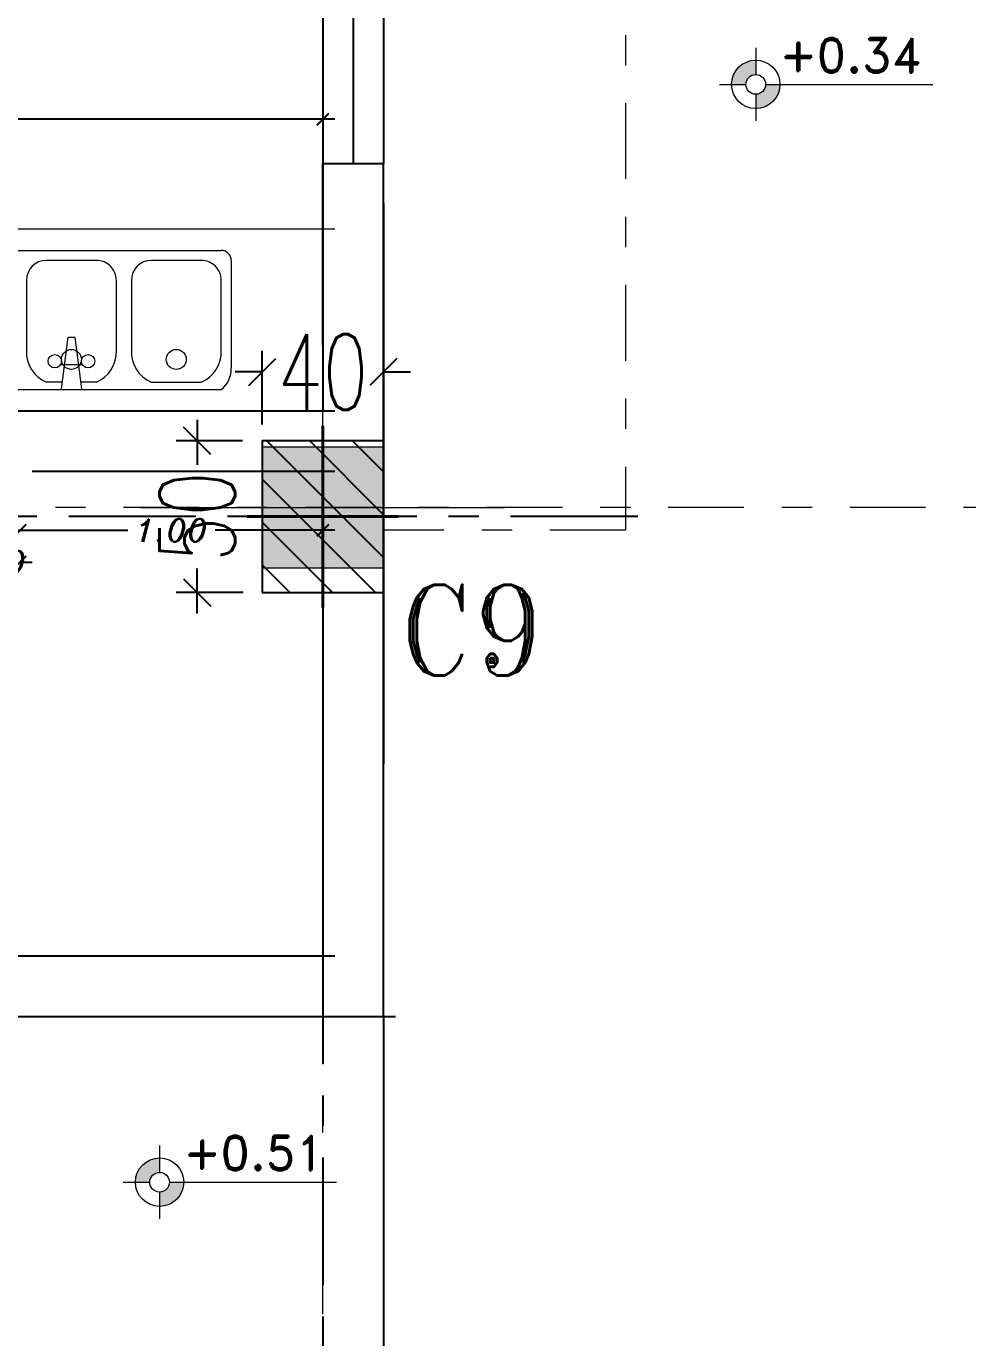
# Model space of a CAD drawing. Header units: metres. Extents: x 294 to 1101, y -498 to -355.
# Drawn here: x 511.549 to 514.66, y -393.914 to -389.583 of the extents above; entities that cross this region are included whole.
import ezdxf
from ezdxf.enums import TextEntityAlignment as Align

# ---------------------------------------------------------------- set-up
doc = ezdxf.new("R2010")
doc.units = ezdxf.units.M
doc.linetypes.add('ACAD_ISO10W100', pattern=[18, 12, -3, 0, -3])
doc.linetypes.add('DASHDOT2', pattern=[0.5, 0.25, -0.125, 0, -0.125])
for name, color, linetype in [('001-axis', 1, 'Continuous'), ('dim', 156, 'Continuous'), ('DIME', 2, 'Continuous'), ('EM_COLUMN', 4, 'Continuous'), ('hatch', 26, 'Continuous'), ('stair', 142, 'Continuous'), ('text', 3, 'Continuous'), ('win', 206, 'Continuous')]:
    doc.layers.add(name, color=color, linetype=linetype)
for name, color, linetype, lineweight in [('2', 2, 'Continuous', 13), ('axe', 12, 'DASHDOT2', 9), ('clumn', 40, 'Continuous', 13), ('COLUMNS', 24, 'Continuous', 40), ('D', 2, 'Continuous', 13), ('fur', 251, 'Continuous', 9), ('roof', 16, 'DASHDOT2', 18), ('wall', 7, 'Continuous', 25)]:
    doc.layers.add(name, color=color, linetype=linetype, lineweight=lineweight)
doc.styles.add('ITALICC', font='italicc')
doc.styles.add('ROMAND', font='romand.shx', dxfattribs={"height": 0.2})
doc.styles.add('ROMANT', font='romant')
doc.styles.add('simplex', font='simplex.shx', dxfattribs={"width": 0.7})
doc.styles.add('verdana', font='verdana.ttf', dxfattribs={"width": 0.9})
doc.dimstyles.new('100', dxfattribs={"dimscale": 0, "dimtxt": 0.5, "dimasz": 0.09, "dimexe": 0.07, "dimexo": 0, "dimgap": 0.09, "dimtad": 1, "dimdec": 0, "dimlfac": 100, "dimrnd": 0.5, "dimzin": 12, "dimdsep": 46, "dimtxsty": 'verdana', "dimblk": 'OBLIQUE', "dimcen": 0, "dimdle": 0.07, "dimaunit": 1, "dimazin": 2, "dimtfac": 1, "dimtdec": 0, "dimtix": 1, "dimtofl": 0, "dimtmove": 1, "dimatfit": 2, "dimldrblk": 'OBLIQUE', "dimfxl": 0.1, "dimtolj": 1, "dimtzin": 0, "dimarcsym": 0})
doc.dimstyles.new('dim200', dxfattribs={"dimscale": 0.4, "dimtxt": 0.1885, "dimasz": 0.1, "dimexe": 0.15, "dimexo": 0.25, "dimgap": 0.07, "dimtad": 0, "dimzin": 0, "dimdsep": 46, "dimtxsty": 'ITALICC', "dimblk": 'ARCHTICK', "dimcen": 0.09, "dimdle": 0.1, "dimse1": 1, "dimse2": 1, "dimclrd": 211, "dimclrt": 3, "dimadec": 0, "dimazin": 0, "dimtfac": 1, "dimtix": 1, "dimtofl": 0, "dimtmove": 0, "dimatfit": 3, "dimldrblk": 'ARCHTICK', "dimfxl": 1, "dimtolj": 1, "dimtzin": 0, "dimlwd": 25, "dimarcsym": 0})

# ---------------------------------------------------------------- blocks, each defined once
blk = doc.blocks.new('RTV')
at = {"layer": 'fur'}
for p, q in [((689.3739, -61.5263), (689.7287, -61.5263)), ((689.3019, -62.5493), (689.3019, -61.5593)), ((689.6627, -61.5593), (689.4317, -61.5593)), ((689.7617, -61.5593), (689.7617, -62.5493)), ((689.3267, -61.6253), (689.3267, -61.7903)), ((689.7287, -61.7903), (689.7287, -61.6253)), ((689.4317, -61.8563), (689.6627, -61.8563)), ((689.6627, -61.9058), (689.4317, -61.9058)), ((689.3267, -62.0249), (689.3267, -61.9718)), ((689.7287, -62.1368), (689.7287, -61.9718)), ((689.3047, -62.0213), (689.4757, -62.0433)), ((689.3849, -62.0213), (689.3849, -62.0873)), ((689.4757, -62.0433), (689.4757, -62.0653)), ((689.4757, -62.0653), (689.3047, -62.0873)), ((689.3267, -62.1368), (689.3267, -62.0836)), ((689.4317, -62.2028), (689.6627, -62.2028)), ((689.6627, -62.2523), (689.4317, -62.2523)), ((689.3267, -62.3183), (689.3267, -62.4833)), ((689.7287, -62.4833), (689.7287, -62.3183)), ((689.4317, -62.5493), (689.6627, -62.5493)), ((689.7287, -62.5823), (689.3739, -62.5823))]:
    blk.add_line(p, q, dxfattribs=at)
for centre, radius in [((689.4017, -61.7078), 0.033), ((689.3959, -61.9993), 0.022), ((689.4017, -62.0543), 0.033), ((689.3959, -62.1093), 0.022), ((689.4017, -62.4008), 0.033)]:
    blk.add_circle(centre, radius, dxfattribs=at)
for centre, radius, start, end in [((689.3697, -61.6121), 0.0859, 87.1914, 142.0645), ((689.7287, -61.5593), 0.033, 0, 90), ((689.4269, -61.6683), 0.1091, 87.5241, 156.7877), ((689.6627, -61.6253), 0.066, 0, 90), ((689.4269, -61.7473), 0.1091, 203.2123, 272.4759), ((689.6627, -61.7903), 0.066, 270, 0), ((689.4269, -62.0148), 0.1091, 87.5241, 156.7877), ((689.6627, -61.9718), 0.066, 0, 90), ((689.4269, -62.0938), 0.1091, 203.2123, 272.4759), ((689.6627, -62.1368), 0.066, 270, 0), ((689.4269, -62.3613), 0.1091, 87.5241, 156.7877), ((689.6627, -62.3183), 0.066, 0, 90), ((689.4269, -62.4403), 0.1091, 203.2123, 272.4759), ((689.6627, -62.4833), 0.066, 270, 0), ((689.3697, -62.4964), 0.0859, 217.9355, 272.8086), ((689.7287, -62.5493), 0.033, 270, 0)]:
    blk.add_arc(centre, radius, start, end, dxfattribs=at)
blk = doc.blocks.new('A$C6C9229B2')
at = {"layer": 'dim'}
h = blk.add_hatch(color=256, dxfattribs=at)
h.paths.add_polyline_path([(0.294, 0.376), (0.294, 0.492, 0.414214), (0.098, 0.296), (0.214, 0.296, -0.414214)])
h.paths.add_polyline_path([(0.49, 0.296), (0.373, 0.296, -0.414214), (0.294, 0.217), (0.294, 0.1, 0.414214)])
at = {"layer": '2'}
for p, q in [((0.294, 0.592), (0.294, 0.376)), ((0, 0.296), (0.214, 0.296)), ((0.294, 0.217), (0.294, 0)), ((0.373, 0.296), (1.727, 0.296))]:
    blk.add_line(p, q, dxfattribs=at)
for radius in [0.196, 0.0796]:
    blk.add_circle((0.294, 0.296), radius, dxfattribs=at)
blk = doc.blocks.new('_ArchTick')
at = {"color": 0, "linetype": 'ByBlock', "const_width": 0.15}
blk.add_lwpolyline([(-0.5, -0.5), (0.5, 0.5)], dxfattribs=at)
blk = doc.blocks.new('*D196')
at = {"layer": 'DEFPOINTS', "color": 0, "transparency": 16777216}
for p in [(512.5292, -389.8907), (509.1771, -390.0366), (512.5292, -390.0366)]:
    blk.add_point(p, dxfattribs=at)
at = {"layer": 'wall', "color": 211, "linetype": 'Continuous', "lineweight": 25, "transparency": 16777216}
for p, q in [((509.1371, -389.8907), (510.6995, -389.8907)), ((512.5692, -389.8907), (511.0068, -389.8907))]:
    blk.add_line(p, q, dxfattribs=at)
at = {"layer": 'wall', "color": 211, "lineweight": 25, "transparency": 16777216, "xscale": 0.04000000000000001, "yscale": 0.04000000000000001, "zscale": 0.04000000000000001, "rotation": 180}
blk.add_blockref('_ArchTick', (509.1771, -389.8907), dxfattribs=at)
at = {"layer": 'wall', "color": 211, "lineweight": 25, "transparency": 16777216, "xscale": 0.04000000000000001, "yscale": 0.04000000000000001, "zscale": 0.04000000000000001}
blk.add_blockref('_ArchTick', (512.5292, -389.8907), dxfattribs=at)
at = {"layer": 'wall', "color": 3, "transparency": 16777216, "insert": (510.8532, -389.8907), "char_height": 0.0754, "attachment_point": 5, "style": 'ITALICC'}
blk.add_mtext('\\A1;3.35', dxfattribs=at)
blk = doc.blocks.new('*D197')
at = {"layer": 'DEFPOINTS', "color": 0, "transparency": 16777216}
for p in [(511.5292, -391.2447), (511.5292, -391.2477), (512.5292, -391.2447)]:
    blk.add_point(p, dxfattribs=at)
at = {"layer": 'wall', "color": 211, "linetype": 'Continuous', "lineweight": 25, "transparency": 16777216}
for p, q in [((511.4892, -391.2477), (511.8845, -391.2477)), ((512.5692, -391.2477), (512.1739, -391.2477))]:
    blk.add_line(p, q, dxfattribs=at)
at = {"layer": 'wall', "color": 211, "lineweight": 25, "transparency": 16777216, "xscale": 0.04000000000000001, "yscale": 0.04000000000000001, "zscale": 0.04000000000000001, "rotation": 180}
blk.add_blockref('_ArchTick', (511.5292, -391.2477), dxfattribs=at)
at = {"layer": 'wall', "color": 211, "lineweight": 25, "transparency": 16777216, "xscale": 0.04000000000000001, "yscale": 0.04000000000000001, "zscale": 0.04000000000000001}
blk.add_blockref('_ArchTick', (512.5292, -391.2477), dxfattribs=at)
at = {"layer": 'wall', "color": 3, "transparency": 16777216, "insert": (512.0292, -391.2477), "char_height": 0.0754, "attachment_point": 5, "style": 'ITALICC'}
blk.add_mtext('\\A1;1.00', dxfattribs=at)
blk = doc.blocks.new('*D198')
at = {"layer": 'DEFPOINTS', "color": 0, "transparency": 16777216}
for p in [(511.3292, -391.3527), (511.5292, -391.3497), (511.3292, -391.5047)]:
    blk.add_point(p, dxfattribs=at)
at = {"layer": 'wall', "color": 211, "linetype": 'Continuous', "lineweight": 25, "transparency": 16777216}
for p, q in [((511.3292, -391.3527), (511.2892, -391.3527)), ((511.5292, -391.3527), (511.5692, -391.3527))]:
    blk.add_line(p, q, dxfattribs=at)
at = {"layer": 'wall', "color": 211, "lineweight": 25, "transparency": 16777216, "xscale": 0.04000000000000001, "yscale": 0.04000000000000001, "zscale": 0.04000000000000001}
blk.add_blockref('_ArchTick', (511.3292, -391.3527), dxfattribs=at)
at = {"layer": 'wall', "color": 211, "lineweight": 25, "transparency": 16777216, "xscale": 0.04000000000000001, "yscale": 0.04000000000000001, "zscale": 0.04000000000000001, "rotation": 180}
blk.add_blockref('_ArchTick', (511.5292, -391.3527), dxfattribs=at)
at = {"layer": 'wall', "color": 3, "transparency": 16777216, "insert": (511.4292, -391.3527), "char_height": 0.0754, "attachment_point": 5, "style": 'ITALICC'}
blk.add_mtext('\\A1;0.20', dxfattribs=at)
blk = doc.blocks.new('*D211')
at = {"layer": 'DEFPOINTS', "color": 0, "transparency": 16777216}
for p in [(511.1772, -392.8527), (511.1554, -394.0527), (511.8805, -394.0527)]:
    blk.add_point(p, dxfattribs=at)
at = {"layer": 'wall', "color": 211, "linetype": 'Continuous', "lineweight": 25, "transparency": 16777216}
for p, q in [((511.1554, -392.8127), (511.1554, -393.308)), ((511.1554, -394.0927), (511.1554, -393.5973))]:
    blk.add_line(p, q, dxfattribs=at)
at = {"layer": 'wall', "color": 211, "lineweight": 25, "transparency": 16777216, "xscale": 0.04000000000000001, "yscale": 0.04000000000000001, "zscale": 0.04000000000000001}
for p, rotation in [((511.1554, -392.8527), 90), ((511.1554, -394.0527), 270)]:
    blk.add_blockref('_ArchTick', p, dxfattribs=dict(at, rotation=rotation))
at = {"layer": 'wall', "color": 3, "transparency": 16777216, "insert": (511.1554, -393.4527), "char_height": 0.0754, "attachment_point": 5, "rotation": 90, "style": 'ITALICC'}
blk.add_mtext('\\A1;1.20', dxfattribs=at)
blk = doc.blocks.new('CLUMN')
at = {"layer": 'clumn', "color": 1}
for p, q in [((879.9932, 254.3445), (879.9932, 253.1445)), ((879.3932, 253.7445), (880.5932, 253.7445))]:
    blk.add_line(p, q, dxfattribs=at)
at = {"layer": 'clumn'}
blk.add_lwpolyline([(879.7932, 253.5445), (880.1932, 253.5445), (880.1932, 253.9445), (879.7932, 253.9445)], close=True, dxfattribs=at)
blk = doc.blocks.new('C2')
at = {"layer": 'hatch', "linetype": 'ByBlock'}
h = blk.add_hatch(dxfattribs=at)
h.set_pattern_fill('ANSI31', color=256, scale=0.8, angle=-270)
h.set_pattern_definition([(135, (1119.80774, -5741.82987), (-0.0707106781, -0.0707106781), [])])
h.paths.add_polyline_path([(15.0016, -11.0416), (15.0016, -10.5416), (14.6016, -10.5416), (14.6016, -11.0416)])
at = {"layer": 'COLUMNS', "color": 1, "ltscale": 0.05}
for p, q in [((14.8016, -11.0916), (14.8016, -10.4916)), ((15.0516, -10.7916), (14.5516, -10.7916))]:
    blk.add_line(p, q, dxfattribs=at)
at = {"layer": 'EM_COLUMN'}
blk.add_lwpolyline([(14.6016, -11.0416), (15.0016, -11.0416), (15.0016, -10.5416), (14.6016, -10.5416)], close=True, dxfattribs=at)
blk = doc.blocks.new('_OBLIQUE')
at = {"color": 0, "linetype": 'ByBlock'}
blk.add_line((-0.5, -0.5), (0.5, 0.5), dxfattribs=at)
blk = doc.blocks.new('*D419')
at = {"layer": 'DEFPOINTS', "color": 0, "linetype": 'ByBlock', "transparency": 16777216}
for p in [(-1037.9296, 60.6745), (-1038.3296, 60.5014), (-1037.9296, 60.5014)]:
    blk.add_point(p, dxfattribs=at)
at = {"layer": 'DIME', "color": 0, "linetype": 'ByBlock', "lineweight": -2, "transparency": 16777216}
for p, q in [((-1038.3296, 60.5014), (-1038.3296, 60.7445)), ((-1037.9296, 60.5014), (-1037.9296, 60.7445)), ((-1038.3296, 60.6745), (-1038.4196, 60.6745)), ((-1037.9296, 60.6745), (-1037.8396, 60.6745))]:
    blk.add_line(p, q, dxfattribs=at)
at = {"layer": 'DIME', "color": 0, "linetype": 'ByBlock', "lineweight": -2, "transparency": 16777216, "xscale": 0.09, "yscale": 0.09, "zscale": 0.09}
blk.add_blockref('_OBLIQUE', (-1038.3296, 60.6745), dxfattribs=at)
at = {"layer": 'DIME', "color": 0, "linetype": 'ByBlock', "lineweight": -2, "transparency": 16777216, "xscale": 0.09, "yscale": 0.09, "zscale": 0.09, "rotation": 180}
blk.add_blockref('_OBLIQUE', (-1037.9296, 60.6745), dxfattribs=at)
at = {"layer": 'DIME', "color": 0, "linetype": 'ByBlock', "transparency": 16777216, "insert": (-1038.1296, 60.6745), "char_height": 0.25, "attachment_point": 5, "style": 'simplex'}
blk.add_mtext('\\A1;40', dxfattribs=at)
blk = doc.blocks.new('*D420')
at = {"layer": 'DEFPOINTS', "color": 0, "linetype": 'ByBlock', "transparency": 16777216}
for p in [(-1038.5446, 60.4468), (-1038.3955, 60.4468), (-1038.3931, 59.9468)]:
    blk.add_point(p, dxfattribs=at)
at = {"layer": 'DIME', "color": 0, "linetype": 'ByBlock', "lineweight": -2, "transparency": 16777216}
for p, q in [((-1038.5446, 60.5168), (-1038.5446, 60.3684)), ((-1038.3955, 60.4468), (-1038.6146, 60.4468)), ((-1038.5446, 59.8768), (-1038.5446, 60.0251)), ((-1038.3931, 59.9468), (-1038.6146, 59.9468))]:
    blk.add_line(p, q, dxfattribs=at)
at = {"layer": 'DIME', "color": 0, "linetype": 'ByBlock', "lineweight": -2, "transparency": 16777216, "xscale": 0.09, "yscale": 0.09, "zscale": 0.09}
for p, rotation in [((-1038.5446, 60.4468), 90), ((-1038.5446, 59.9468), 270)]:
    blk.add_blockref('_OBLIQUE', p, dxfattribs=dict(at, rotation=rotation))
at = {"layer": 'DIME', "color": 0, "linetype": 'ByBlock', "transparency": 16777216, "insert": (-1038.5446, 60.1968), "char_height": 0.25, "attachment_point": 5, "rotation": 90, "style": 'simplex'}
blk.add_mtext('\\A1;50', dxfattribs=at)
blk = doc.blocks.new('AX-LINE')
at = {"layer": '001-axis', "color": 251, "linetype": 'ACAD_ISO10W100', "ltscale": 0.035}
for p, q in [((14.8042, 0), (14.8042, -24.88)), ((15.8446, -16.8641), (-1.8009, -16.8641))]:
    blk.add_line(p, q, dxfattribs=at)
blk = doc.blocks.new('CD-2')
at = {"layer": 'DIME', "linetype": 'ByBlock'}
for base, p1, p2, angle, picture, middle in [((15.0016, -10.3686), (14.6016, -10.5416), (15.0016, -10.5416), 180, '*D419', (14.8016, -10.3686)), ((14.3866, -10.5963), (14.538, -11.0963), (14.5357, -10.5963), 90, '*D420', (14.3866, -10.8463))]:
    dim = blk.add_linear_dim(base=base, p1=p1, p2=p2, angle=angle, dimstyle='100', override={"dimscale": 1, "dimtxt": 0.25, "dimgap": 0.03, "dimtad": 0, "dimtxsty": 'simplex'}, dxfattribs=at)
    dim.commit()
    dim.dimension.update_dxf_attribs({"geometry": picture, "text_midpoint": middle, "insert": (1052.9312, -71.0431)})
blk = doc.blocks.new('fdssdfsfd')
at = {"color": 6}
for name, p in [('AX-LINE', (408.7305, -376.7583)), ('CD-2', (408.7331, -382.7761)), ('C2', (408.7331, -382.8308))]:
    blk.add_blockref(name, p, dxfattribs=at)
at = {"layer": 'text', "color": 7, "style": 'ROMANT', "width": 0.9}
blk.add_text('C9', height=0.3, dxfattribs=at).set_placement((423.7869, -393.8471), align=Align.TOP_LEFT)

msp = doc.modelspace()

# ---------------------------------------------------------------- hatches: boundary and pattern name
at = {"layer": 'clumn'}
h = msp.add_hatch(color=256, dxfattribs=at)
edge = h.paths.add_edge_path()
edge.add_line((511.9292, -391.1722), (513.1292, -391.1722))
edge = h.paths.add_edge_path()
edge.add_line((512.5292, -391.7722), (512.5292, -390.5722))
h.paths.add_polyline_path([(512.3292, -390.9722), (512.7292, -390.9722), (512.7292, -391.3722), (512.3292, -391.3722)])

# ---------------------------------------------------------------- linework, layer by layer
for p, q in [((512.5292, -390.6366), (512.5292, -390.0366)), ((512.7292, -392.8527), (512.7292, -390.0366)), ((512.5292, -390.1686), (512.5292, -390.6366)), ((512.7292, -390.1686), (512.7292, -392.0192))]:
    msp.add_line(p, q)
at = {"layer": 'axe'}
for p, q in [((512.5292, -402.6106), (512.5292, -367.9368)), ((517.5206, -391.1722), (495.304, -391.1722))]:
    msp.add_line(p, q, dxfattribs=at)
at = {"layer": 'fur'}
msp.add_line((509.1771, -390.2527), (512.5692, -390.2527), dxfattribs=at)
at = {"layer": 'roof'}
msp.add_lwpolyline([(513.5292, -391.2471), (512.7292, -391.2471), (512.7292, -386.8376), (513.5292, -386.8376)], close=True, dxfattribs=at)
at = {"layer": 'stair'}
msp.add_line((512.7292, -392.8527), (512.7292, -394.0527), dxfattribs=at)
at = {"layer": 'wall'}
for p, q in [((512.5292, -390.0366), (512.7292, -390.0366)), ((512.5292, -390.0366), (512.5292, -390.8527)), ((509.1771, -390.8527), (512.5692, -390.8527)), ((511.5692, -391.0527), (512.5692, -391.0527)), ((512.5292, -391.0527), (512.5292, -392.6527)), ((510.2986, -392.6527), (512.5692, -392.6527)), ((510.2577, -392.8527), (512.7692, -392.8527)), ((512.5292, -392.8527), (512.7292, -392.8527))]:
    msp.add_line(p, q, dxfattribs=at)
at = {"layer": 'win'}
for p, q in [((512.5292, -387.8951), (512.5292, -390.0366)), ((512.6292, -387.8951), (512.6292, -390.0366)), ((512.7292, -387.8951), (512.7292, -390.0366))]:
    msp.add_line(p, q, dxfattribs=at)

# ---------------------------------------------------------------- block references
at = {"layer": 'clumn', "xscale": -1, "rotation": 180}
msp.add_blockref('CLUMN', (-367.464, -137.4277), dxfattribs=at)
at = {"layer": 'wall'}
msp.add_blockref('fdssdfsfd', (88.9945, 2.4198), dxfattribs=at)
at = {"layer": 'wall', "xscale": 0.4082351196449411, "yscale": 0.4082351196449411, "zscale": 0.4082351196449411}
for p in [(513.8396, -389.8962), (511.8698, -393.5209)]:
    msp.add_blockref('A$C6C9229B2', p, dxfattribs=at)
at = {"layer": 'wall', "rotation": 89.99999999999997}
msp.add_blockref('RTV', (449.6442, -1080.0852), dxfattribs=at)

# ---------------------------------------------------------------- texts
at = {"layer": 'D', "style": 'ROMAND'}
for s, p in [('+0.34', (514.0398, -389.7356)), ('+0.51', (512.07, -393.3602))]:
    msp.add_text(s, height=0.1131, dxfattribs=at).set_placement(p)

# ---------------------------------------------------------------- dimensions: what is measured, and where the dimension line sits
at = {"layer": 'wall'}
dim = msp.add_aligned_dim(p1=(509.1771, -390.0366), p2=(512.5292, -390.0366), distance=0.1459, dimstyle='dim200', dxfattribs=at)
dim.commit()
dim.dimension.update_dxf_attribs({"geometry": '*D196', "text_midpoint": (510.8532, -389.8907)})
dim = msp.add_linear_dim(base=(511.5292, -391.2477), p1=(512.5292, -391.2447), p2=(511.5292, -391.2447), dimstyle='dim200', dxfattribs=at)
dim.commit()
dim.dimension.update_dxf_attribs({"geometry": '*D197', "text_midpoint": (512.0292, -391.2477)})
dim = msp.add_linear_dim(base=(511.3292, -391.3527), p1=(511.5292, -391.3497), p2=(511.3292, -391.5047), dimstyle='dim200', override={"dimtmove": 1}, dxfattribs=at)
dim.commit()
dim.dimension.update_dxf_attribs({"geometry": '*D198', "text_midpoint": (511.4292, -391.3527)})
dim = msp.add_linear_dim(base=(511.1554, -394.0527), p1=(511.1772, -392.8527), p2=(511.8805, -394.0527), angle=90, dimstyle='dim200', override={"dimtmove": 1}, dxfattribs=at)
dim.commit()
dim.dimension.update_dxf_attribs({"geometry": '*D211', "text_midpoint": (511.1554, -393.4527)})

doc.saveas('drawing.dxf')
